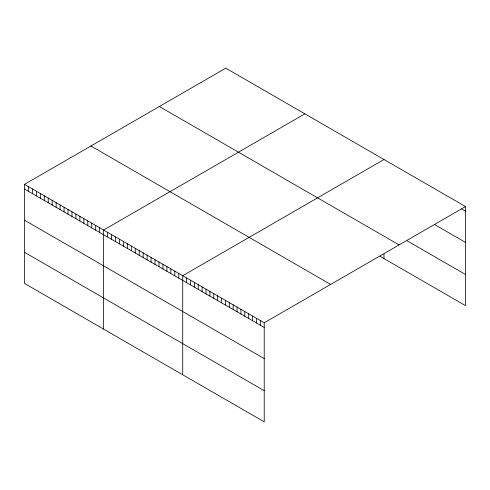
<?xml version="1.0" encoding="UTF-8"?>
<svg xmlns="http://www.w3.org/2000/svg" width="490" height="490" viewBox="0 0 490 490"><rect width="100%" height="100%" fill="white"/><g stroke="black" fill="none" stroke-linecap="round" stroke-linejoin="round"><path stroke-width="0.73" d="M24.5 184.363L264.226 322.769L264.226 421.841L24.5 283.434L24.5 184.363L225.774 68.159L465.5 206.566L465.5 305.638L380.038 256.295M304.884 113.833L103.611 230.037L103.611 329.109M383.995 159.507L182.721 275.711L182.721 374.783M264.226 322.769L465.5 206.566M461.617 209.003L465.5 211.245M434.452 224.469L465.5 242.397M407.282 240.872L465.5 274.486M159.354 106.508L399.08 244.914M90.919 146.02L330.646 284.421M24.5 189.048L264.226 327.449M24.5 220.194L264.226 358.6M24.5 252.289L264.226 390.689M383.995 254.126L383.995 258.579M260.343 320.527L260.343 325.213M256.466 318.286L256.466 322.971M252.583 316.044L252.583 320.73M248.7 313.808L248.7 318.488M244.816 311.567L244.816 316.246M240.939 309.325L240.939 314.004M237.056 307.083L237.056 311.763M233.173 304.841L233.173 309.527M229.296 302.6L229.296 307.285M225.412 300.358L225.412 305.043M221.529 298.122L221.529 302.802M217.652 295.88L217.652 300.56M213.769 293.639L213.769 298.318M209.885 291.397L209.885 296.082M206.008 289.155L206.008 293.841M202.125 286.913L202.125 291.599M198.242 284.678L198.242 289.357M194.365 282.436L194.365 287.115M190.481 280.194L190.481 284.874M186.598 277.953L186.598 282.632M178.764 273.426L178.764 278.112M174.808 271.142L174.808 275.827M170.851 268.863L170.851 273.543M166.894 266.578L166.894 271.258M162.943 264.294L162.943 268.973M158.987 262.009L158.987 266.695M155.03 259.725L155.03 264.41M151.073 257.44L151.073 262.125M147.123 255.161L147.123 259.841M143.166 252.877L143.166 257.556M139.209 250.592L139.209 255.272M135.252 248.308L135.252 252.987M131.296 246.023L131.296 250.709M127.345 243.738L127.345 248.424M123.388 241.454L123.388 246.139M119.431 239.175L119.431 243.855M115.475 236.891L115.475 241.57M111.518 234.606L111.518 239.285M107.567 232.321L107.567 237.007M99.654 227.752L99.654 232.438M95.697 225.474L95.697 230.153M91.74 223.189L91.74 227.868M87.79 220.904L87.79 225.584M83.833 218.62L83.833 223.299M79.876 216.335L79.876 221.021M75.919 214.05L75.919 218.736M71.963 211.766L71.963 216.451M68.012 209.487L68.012 214.167M64.055 207.203L64.055 211.882M60.099 204.918L60.099 209.597M56.142 202.633L56.142 207.319M52.191 200.349L52.191 205.034M48.234 198.064L48.234 202.75M44.278 195.786L44.278 200.465M40.321 193.501L40.321 198.181M36.364 191.216L36.364 195.896M32.414 188.932L32.414 193.617M28.457 186.647L28.457 191.333"/></g></svg>
